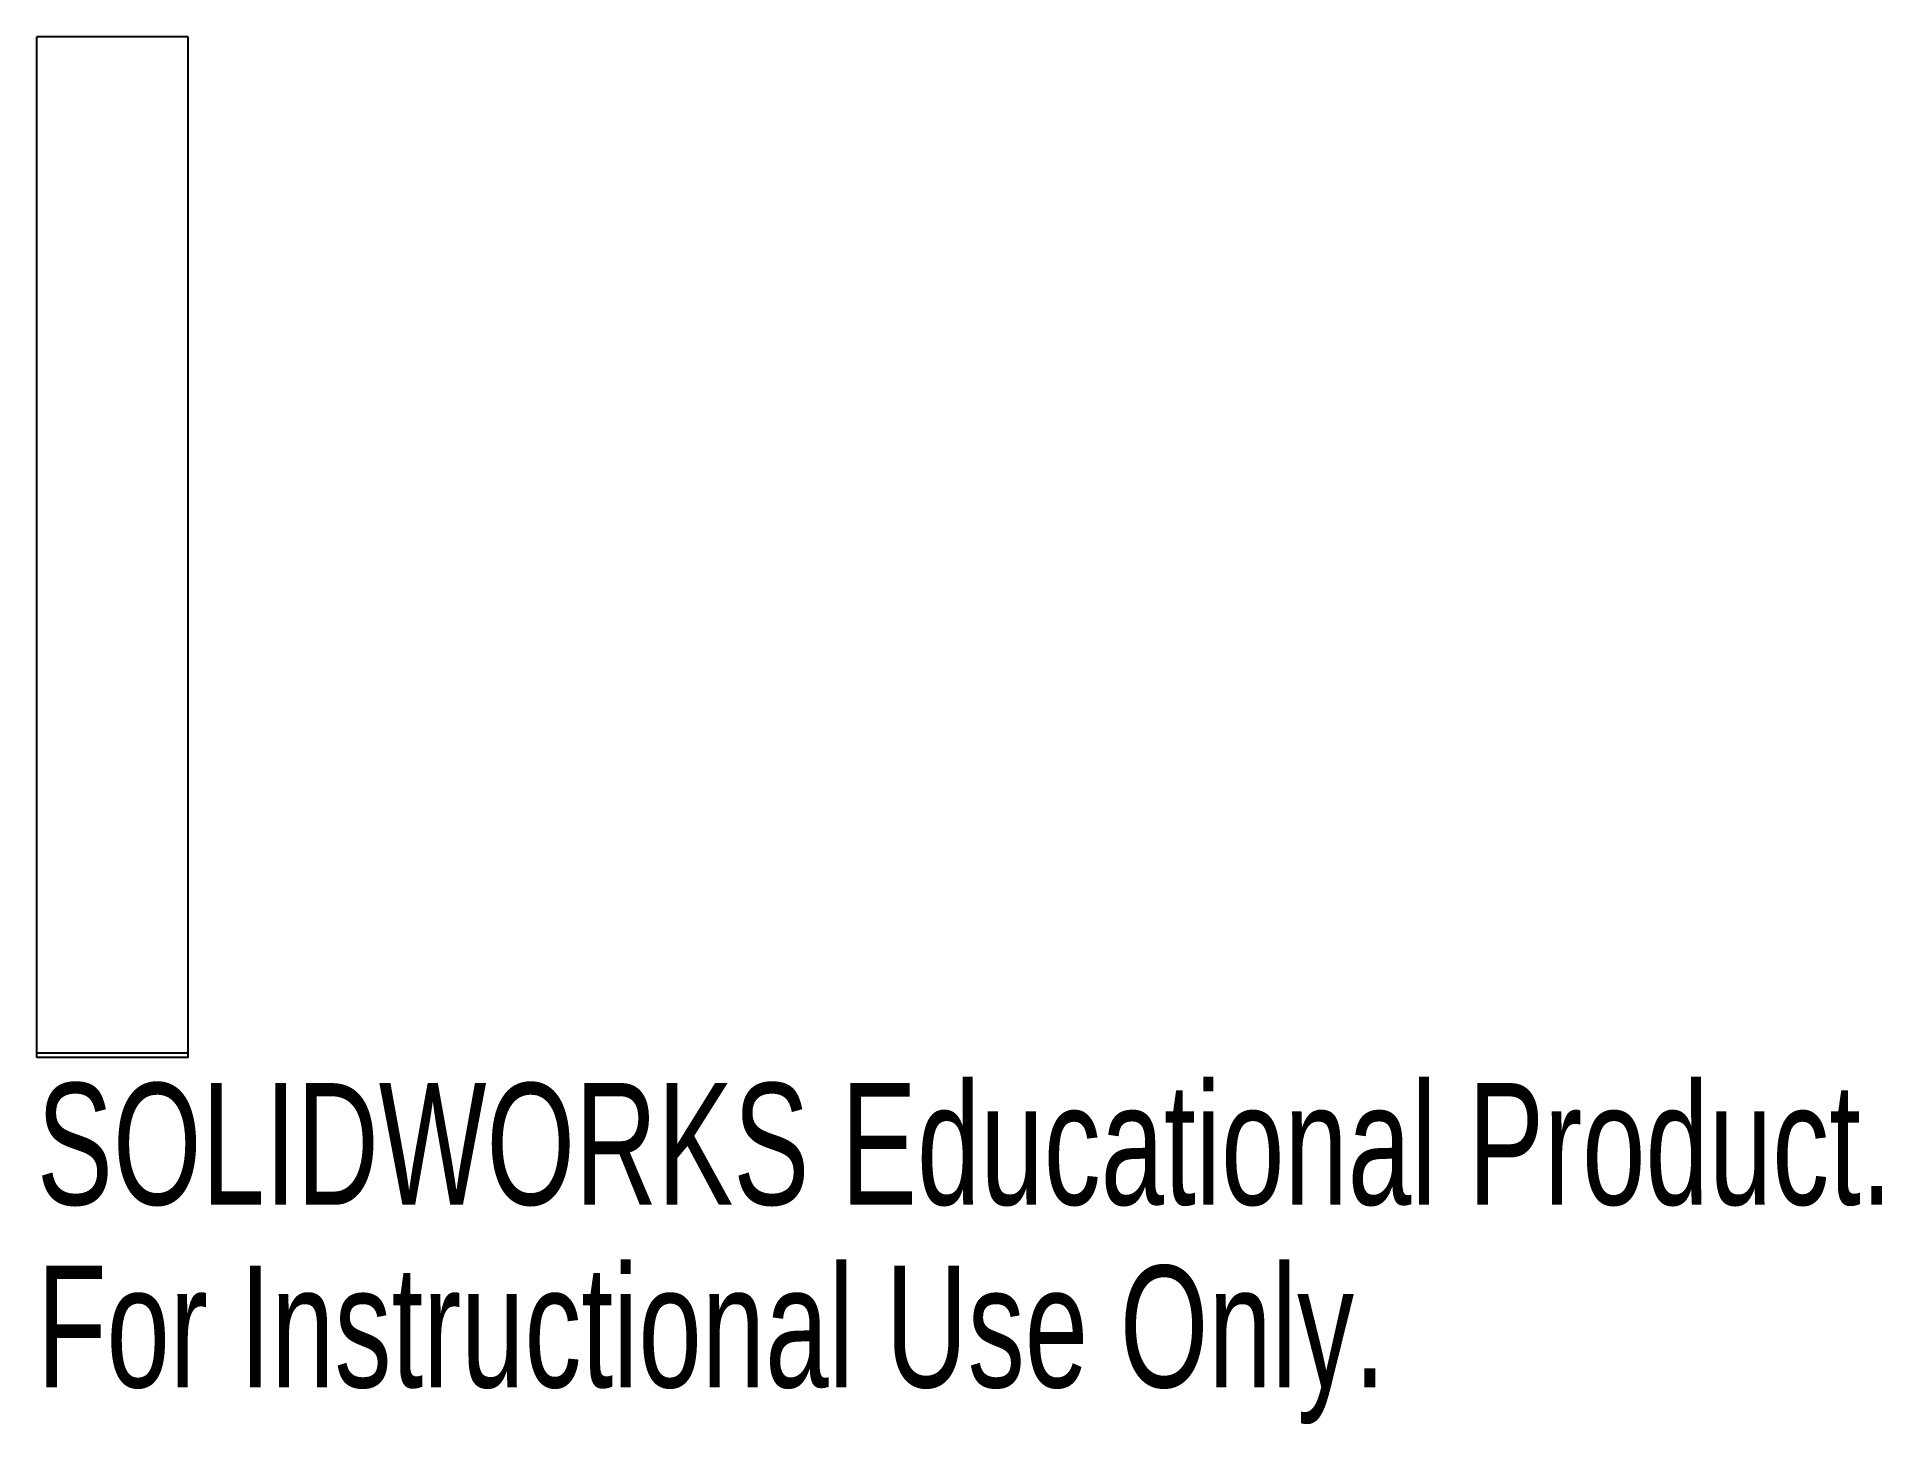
# Paper-space layout '_Right' of a CAD drawing. Header units: millimetres. Extents: x -6 to 67.3, y -34.8 to 20.3.
import ezdxf

# ---------------------------------------------------------------- set-up
doc = ezdxf.new("R2010")
doc.units = ezdxf.units.MM
doc.styles.add('SLDTEXTSTYLE0', font='TXT', dxfattribs={"width": 0.7})

psp = doc.layouts.new('_Right')

# ---------------------------------------------------------------- linework, layer by layer
at = {"color": 7, "linetype": 'Continuous', "lineweight": 25}
for p, q in [((0, 20.33), (-6, 20.33)), ((-6, -20.191), (-6, 20.33)), ((0, -20.191), (0, 20.33)), ((-6, -20.006), (0, -20.006)), ((0, -20.191), (-6, -20.191))]:
    psp.add_line(p, q, dxfattribs=at)

# ---------------------------------------------------------------- texts
at = {"color": 7, "linetype": 'Continuous', "char_height": 4.83362, "attachment_point": 1, "style": 'SLDTEXTSTYLE0'}
for s, insert in [('SOLIDWORKS Educational Product.', (-6, -21.211)), ('For Instructional Use Only.', (-6, -28.461))]:
    psp.add_mtext(s, dxfattribs=dict(at, insert=insert))

doc.saveas('drawing.dxf')
